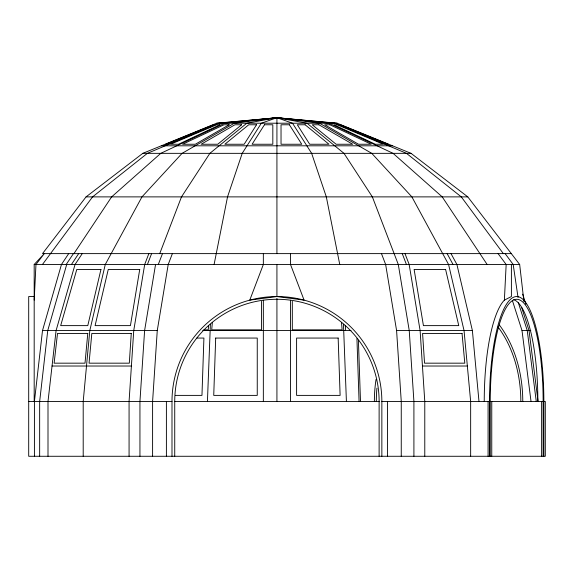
<?xml version="1.0" encoding="UTF-8"?>
<svg xmlns="http://www.w3.org/2000/svg" width="574" height="574" viewBox="0 0 574 574"><rect width="100%" height="100%" fill="white"/><g stroke="black" fill="none" stroke-linecap="round" stroke-linejoin="round"><path stroke-width="0.86" d="M207.436 401.477L210.385 324.317M34.182 300.123L35.968 264.492L44.306 253.622L34.182 264.492L34.182 401.477M484.241 401.477A104.934 27.157 90 0 1 504.374 300.123L506.16 264.492L498.103 253.622M172.379 253.622L168.211 264.492L157.262 330.567L152.598 401.477L152.598 456.273M208.613 325.386L208.233 329.835L203.763 329.835M212.33 322.717L211.72 329.835L261.536 329.835L261.536 301.364M68.679 253.622L61.461 264.492L42.505 330.567L34.418 401.477L34.418 456.273M155.554 264.492L144.605 330.567L139.941 401.477L139.941 456.273M214.095 264.492L227.526 196.882L242.214 153.344L261.342 123.209L276.926 117.727L337.139 123.209L411.049 153.344L467.796 196.882L519.671 264.492L523.962 301.737M66.699 264.492L47.742 330.567L39.656 401.477L39.656 456.273M148.853 253.622L144.684 264.492L133.742 330.567L129.071 401.477L129.071 456.273M147.425 264.492L151.593 253.622M159.723 253.622L181.492 196.882L209.862 153.344L246.82 123.209L276.926 117.727L335.087 123.209L406.478 153.344L461.288 196.882L503.348 253.622M158.295 264.492L162.464 253.622M66.204 264.492L73.429 253.622M73.924 253.622L111.629 196.882L160.77 153.344L224.778 123.209L276.926 117.727L329.074 123.209L393.082 153.344L442.224 196.882L487.147 264.492M71.449 264.492L78.667 253.622M42.447 264.492L92.565 196.882L147.367 153.344L218.766 123.209L276.926 117.727L319.503 123.209L371.765 153.344L411.888 196.882L448.574 264.492L464.05 330.567L470.651 401.477L470.651 456.273M413.911 456.273L413.911 401.477L409.24 330.567L398.299 264.492L372.361 196.882L343.991 153.344L307.033 123.209L276.926 117.727L216.714 123.209L142.797 153.344L86.057 196.882L42.519 253.622L82.003 253.622M504.374 300.123L511.398 296.55L511.398 264.492M272.521 118.56L274.279 118.222M290.509 253.622L290.509 264.492L304.084 300.123L276.926 296.55L249.769 300.123L263.344 264.492L263.344 253.622M339.751 264.492L326.326 196.882L311.639 153.344L292.51 123.209L276.926 117.727L234.35 123.209L182.087 153.344L141.965 196.882L105.279 264.492L89.802 330.567L83.201 401.477L83.201 456.273M216.714 123.209L337.139 123.209M161.28 145.81L392.573 145.81M142.797 153.344L411.049 153.344M86.057 196.882L467.796 196.882M511.334 253.622L82.261 253.622L75.043 264.492L56.08 330.567L48.001 401.477L48.001 456.273M34.182 264.492L519.671 264.492M34.182 296.55L28.7 296.55L28.7 456.273L545.3 456.273L545.3 401.477L381.854 401.477A104.934 104.934 0 0 0 276.926 296.55L276.926 264.492M42.505 330.567L157.262 330.567M202.73 330.567L351.015 330.567M381.473 253.622L385.642 264.492L396.591 330.567L472.388 330.567L478.989 401.477M512.525 300.919L522.01 330.567L530.807 330.567M196.875 338.057L203.913 338.057L201.962 395.386L175.522 395.386M52.04 366.025L131.403 366.025M422.442 366.025L467.351 366.025M28.7 401.477L171.992 401.477A104.934 104.934 0 0 1 276.926 296.55M174.733 456.273L174.733 401.477L379.414 401.477M279.567 118.222L281.332 118.56M505.134 253.622L513.192 264.492L518.049 297.519M451.013 253.622L456.911 264.492L472.388 330.567M447.139 253.622L453.037 264.492M405 253.622L409.169 264.492L420.111 330.567L424.782 401.477L424.782 456.273M402.259 253.622L406.428 264.492M522.677 294.139L525.928 304.306M521.723 307.7L529.041 330.567L538.06 401.477M518.308 302.613L527.255 330.567L536.267 401.477M522.01 330.567L531.029 401.477M345.239 325.386L345.62 329.835M343.467 324.317L346.416 401.477M341.523 322.717L342.133 329.835L292.317 329.835L292.317 301.364M396.591 330.567L401.255 401.477L401.255 456.273M358.406 340.317L360.494 401.477M356.928 338.545L359.073 401.477M543.851 456.273L543.851 401.477A104.934 27.157 -90 0 0 516.693 296.55A104.934 27.157 -90 0 0 489.536 401.477L489.536 456.273M543.14 456.273L543.14 401.477A102.194 26.447 -90 0 0 516.693 299.284A102.194 26.447 -90 0 0 490.246 401.477L490.246 456.273M541.626 401.477L541.626 456.273M491.76 401.477L491.76 456.273M488.087 401.477L488.087 456.273M387.457 401.477L387.457 456.273M381.854 401.477L381.854 456.273M379.12 456.273L379.12 401.477A102.194 102.194 0 0 0 276.926 299.284A102.194 102.194 0 0 0 174.733 401.477M290.509 300.209L290.509 401.477M276.926 117.727L276.926 253.622M276.926 298.423L276.926 401.477M263.344 300.209L263.344 401.477M171.992 401.477L171.992 456.273M166.395 401.477L166.395 456.273M374.377 401.477A104.934 74.197 90 0 1 376.027 379.457M499.445 325.092A104.934 74.197 90 0 1 522.771 401.477M498.053 327.001A102.194 72.259 90 0 1 520.833 401.477M376.314 401.477A102.194 72.259 -90 0 1 376.931 388.139M513.701 299.671A102.194 26.447 -90 0 1 537.852 401.477M215.688 338.057L213.736 395.386L257.252 395.386L257.252 338.057L215.688 338.057M131.267 333.422L129.308 363.17L89.049 363.17L91.818 333.422L131.267 333.422M87.779 333.422L85.009 363.17L54.114 363.17L57.508 333.422L87.779 333.422M139.733 269.436L130.427 325.623L95.09 325.623L108.256 269.436L139.733 269.436M100.945 269.436L87.786 325.623L60.672 325.623L76.794 269.436L100.945 269.436M256.521 124.773L244.158 144.246L224.843 144.246L248.729 124.773L256.521 124.773M264.456 124.773L252.094 144.246L272.822 144.246L272.822 124.773L264.456 124.773M241.618 124.773L217.733 144.246L201.144 144.246L234.924 124.773L241.618 124.773M229.119 124.773L195.339 144.246L182.611 144.246L223.982 124.773L229.119 124.773M219.878 124.773L178.507 144.246L170.507 144.246L216.642 124.773L219.878 124.773M214.518 124.773L168.383 144.246L165.649 144.246L213.42 124.773L214.518 124.773M289.396 124.773L281.03 124.773L281.03 144.246L301.759 144.246L289.396 124.773M305.124 124.773L297.325 124.773L309.687 144.246L329.01 144.246L305.124 124.773M318.929 124.773L312.234 124.773L336.12 144.246L352.709 144.246L318.929 124.773M329.871 124.773L324.733 124.773L358.513 144.246L371.242 144.246L329.871 124.773M337.203 124.773L333.975 124.773L375.346 144.246L383.346 144.246L337.203 124.773M340.432 124.773L339.334 124.773L385.47 144.246L388.203 144.246L340.432 124.773M445.596 269.436L414.119 269.436L423.425 325.623L458.762 325.623L445.596 269.436M462.034 333.422L422.579 333.422L424.538 363.17L464.804 363.17L462.034 333.422M338.158 338.057L296.6 338.057L296.6 395.386L340.117 395.386L338.158 338.057"/></g></svg>
